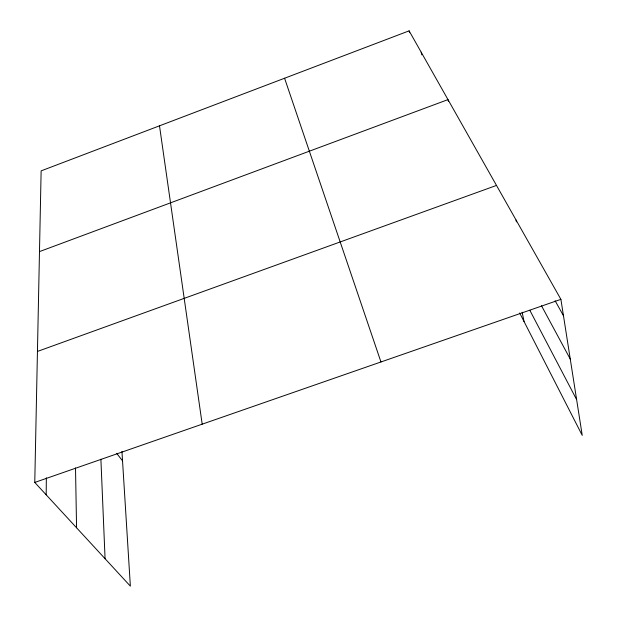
<?xml version="1.0" encoding="UTF-8"?>
<svg xmlns="http://www.w3.org/2000/svg" width="617" height="617" viewBox="0 0 617 617"><rect width="100%" height="100%" fill="white"/><g stroke="black" fill="none" stroke-linecap="round" stroke-linejoin="round"><path stroke-width="0.93" d="M46.182 494.819L46.352 477.797M121.95 451.413L130.364 586.15L34.768 482.432L41.131 170.863L409.117 30.85L560.899 299.353L582.232 435.355L519.676 312.989M39.48 251.605L447.988 99.615L448.412 101.443M37.444 351.443L496.5 185.424M34.768 482.432L560.899 299.353M116.69 453.356L122.536 460.876M555.115 300.749L563.46 315.711M541.487 305.747L570.27 359.086M529.818 310.274L576.617 399.585M284.576 78.236L380.959 361.971M409.117 30.85L409.588 32.709M421.187 52.198L421.843 54.867M522.159 312.225L524.041 321.534M516.059 220.022L516.398 221.827M159.502 125.829L202.191 424.18M100.895 459.241L105.075 558.709M75.513 467.894L76.57 527.79"/></g></svg>
